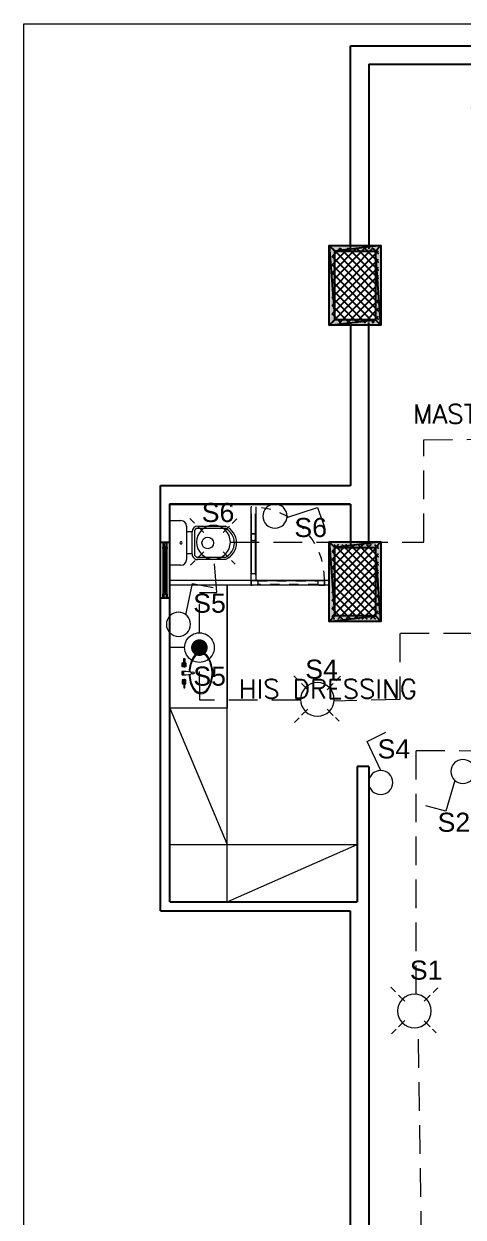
# Model space of a CAD drawing. Header units: inches. Extents: x 14 to 158, y 51 to 94.
# Drawn here: x 14.02 to 18.62, y 80.53 to 93.03 of the extents above; entities that cross this region are included whole.
import ezdxf

# ---------------------------------------------------------------- set-up
doc = ezdxf.new("R2010")
doc.units = ezdxf.units.IN
doc.header["$LTSCALE"] = 0.6
doc.header["$MEASUREMENT"] = 0
doc.linetypes.add('1st BASE_WTV$0$HIDDEN2', pattern=[0.1875, 0.125, -0.0625])
doc.linetypes.add('DASHED', pattern=[0.75, 0.5, -0.25])
doc.layers.get('0').update_dxf_attribs({"color": 253, "lineweight": 0})
for name, color, linetype, lineweight in [('1st BASE_WTV$0$A-DOOR', 253, 'Continuous', 0), ('1st BASE_WTV$0$A-DOOR-JAMB', 253, 'Continuous', 0), ('1st BASE_WTV$0$A-DOOR-OVHD', 253, '1st BASE_WTV$0$HIDDEN2', 0), ('1st BASE_WTV$0$A-DOOR-SWNG', 253, '1st BASE_WTV$0$HIDDEN2', 0), ('fur', 253, 'Continuous', 0), ('K Furniture', 253, 'Continuous', 0), ('LIGHT', 6, 'Continuous', 0), ('LIGHT-1', 3, 'Continuous', 0), ('Muebles', 253, 'Continuous', 0), ('text', 3, 'Continuous', 0), ('wiring1', 3, 'DASHED', 0)]:
    doc.layers.add(name, color=color, linetype=linetype, lineweight=lineweight)
doc.styles.add('SIMPLEX', font='SIMPLEX.SHX')
doc.styles.get("Standard").update_dxf_attribs({"font": 'arial.ttf'})

# ---------------------------------------------------------------- blocks, each defined once
blk = doc.blocks.new('A$C399A65E2')
at = {"layer": 'Muebles', "linetype": 'Continuous'}
for p, q in [((0.063, 0.018), (0.063, 0.027)), ((0.063, 0.027), (0.152, 0.027)), ((0.152, 0.018), (0.063, 0.018)), ((0.106, 0.027), (0.106, 0.04)), ((0.106, 0.04), (0.149, 0.04)), ((0.106, 0), (0.106, 0.018)), ((0.149, 0), (0.106, 0)), ((0.113, 0.027), (0.113, 0.034)), ((0.113, 0.034), (0.141, 0.034)), ((0.113, 0.008), (0.113, 0.018)), ((0.141, 0.008), (0.113, 0.008)), ((0.141, 0.034), (0.141, 0.027)), ((0.141, 0.018), (0.141, 0.008)), ((0.149, 0.04), (0.149, 0.027)), ((0.149, 0.018), (0.149, 0)), ((0.152, 0.027), (0.152, 0.018)), ((0.195, 0.039), (0.201, 0.09)), ((0.195, 0), (0.195, 0.039)), ((0.224, 0.018), (0.204, 0.018)), ((0.204, 0.018), (0.204, 0.006)), ((0.204, 0.006), (0.224, 0.006)), ((0.224, 0.006), (0.224, 0.018)), ((0.231, 0.04), (0.225, 0.091)), ((0.231, 0.001), (0.231, 0.04)), ((0.37, 0.027), (0.28, 0.027)), ((0.28, 0.027), (0.28, 0.018)), ((0.28, 0.018), (0.37, 0.018)), ((0.327, 0.04), (0.284, 0.04)), ((0.284, 0.04), (0.284, 0.027)), ((0.284, 0.018), (0.284, 0)), ((0.284, 0), (0.327, 0)), ((0.319, 0.034), (0.291, 0.034)), ((0.291, 0.034), (0.291, 0.027)), ((0.291, 0.018), (0.291, 0.008)), ((0.291, 0.008), (0.319, 0.008)), ((0.319, 0.027), (0.319, 0.034)), ((0.319, 0.008), (0.319, 0.018)), ((0.327, 0.027), (0.327, 0.04)), ((0.327, 0), (0.327, 0.018)), ((0.37, 0.018), (0.37, 0.027))]:
    blk.add_line(p, q, dxfattribs=at)
blk.add_circle((0.213, 0.114), 0.0126, dxfattribs=at)
for centre, radius, start, end in [((0.09, 0.196), 0.09, 120.5339, 239.4661), ((0.097, 0.196), 0.0848, 120.5339, 239.4661), ((0.215, -0.016), 0.336, 59.4662, 120.5338), ((0.215, -0.004), 0.317, 59.4662, 120.5338), ((0.333, 0.196), 0.0848, 300.5339, 59.4661), ((0.34, 0.196), 0.09, 300.5339, 59.4661), ((0.215, 0.408), 0.336, 239.4662, 267.2537), ((0.215, 0.396), 0.317, 239.4662, 267.2472), ((0.212, 0.037), 0.0405, 245.0514, 298.8984), ((0.214, 0.081), 0.0156, 42.4851, 143.5402), ((0.215, 0.396), 0.317, 272.0978, 300.5338), ((0.215, 0.408), 0.336, 272.1288, 300.5338)]:
    blk.add_arc(centre, radius, start, end, dxfattribs=at)
blk = doc.blocks.new('A$C66D173D2')
at = {"layer": 'K Furniture'}
for p, q in [((0.058, 0.583), (0.058, 0.292)), ((0.082, 0.292), (0.082, 0.579)), ((0.385, 0.579), (0.385, 0.292)), ((0.408, 0.292), (0.408, 0.583)), ((0.35, 0.257), (0.117, 0.257)), ((0.408, 0.175), (0.058, 0.175)), ((0.117, 0.233), (0.117, 0.175)), ((0.117, 0.233), (0.35, 0.233)), ((0.35, 0.233), (0.35, 0.175)), ((0, 0.117), (0, 0)), ((0.467, 0), (0, 0)), ((0.467, 0), (0.467, 0.117))]:
    blk.add_line(p, q, dxfattribs=at)
at = {"layer": 'K Furniture', "extrusion": (0, 0, -1)}
for centre, major_axis, start_param, end_param in [((0.233, 0.51), (0.134, 0.134), 4.321782, 6.673792), ((0.233, 0.51), (-0.118, 0.118), 5.919765, 8.217402), ((0.232, 0.397), (-0.0429, 0.0429), 0.785398, 7.068583), ((0.117, 0.292), (0.0412, 0.0412), 2.356194, 3.926991), ((0.117, 0.292), (0.0247, 0.0247), 2.356194, 3.926991), ((0.35, 0.292), (0.0412, 0.0412), 0.785398, 2.356194), ((0.35, 0.292), (0.0247, 0.0247), 0.785398, 2.356194), ((0.058, 0.117), (0.0412, 0.0412), 3.926991, 5.497787), ((0.233, 0.117), (-0.00825, 0.00825), 5.497786, 8.639381), ((0.408, 0.117), (0.0412, 0.0412), -0.785398, 0.785398), ((0.233, 0.117), (0.00825, 0.00825), 0.785397, 3.926992)]:
    blk.add_ellipse(centre, major_axis=major_axis, ratio=1, start_param=start_param, end_param=end_param, dxfattribs=at)
blk = doc.blocks.new('DCFVFD')
at = {"layer": 'fur'}
for points in [[(262.977, -27.973), (262.977, -27.973), (262.976, -27.972), (262.975, -27.972), (262.974, -27.971), (262.971, -27.969), (262.969, -27.967), (262.965, -27.964), (262.96, -27.961), (262.954, -27.957), (262.947, -27.952), (262.94, -27.946), (262.932, -27.941), (262.923, -27.935), (262.915, -27.928), (262.906, -27.922), (262.897, -27.916), (262.889, -27.91), (262.881, -27.904), (262.873, -27.898), (262.865, -27.893), (262.858, -27.888), (262.851, -27.883), (262.844, -27.878), (262.838, -27.873), (262.832, -27.869), (262.826, -27.864), (262.82, -27.86), (262.814, -27.856), (262.809, -27.853), (262.804, -27.849), (262.799, -27.846), (262.795, -27.842), (262.791, -27.839), (262.786, -27.836), (262.782, -27.834), (262.779, -27.831), (262.775, -27.828), (262.772, -27.826), (262.769, -27.824), (262.766, -27.822), (262.763, -27.82), (262.76, -27.818), (262.758, -27.816), (262.756, -27.814), (262.753, -27.813), (262.751, -27.811), (262.749, -27.81), (262.748, -27.809), (262.746, -27.807), (262.745, -27.806), (262.743, -27.805), (262.742, -27.804), (262.741, -27.804), (262.74, -27.803), (262.739, -27.802), (262.738, -27.802), (262.737, -27.801), (262.736, -27.8), (262.736, -27.8), (262.735, -27.8), (262.735, -27.799), (262.734, -27.799), (262.734, -27.799), (262.734, -27.798), (262.733, -27.798), (262.733, -27.798), (262.733, -27.798), (262.733, -27.798), (262.732, -27.798), (262.732, -27.797), (262.732, -27.797), (262.731, -27.797), (262.731, -27.797), (262.731, -27.796), (262.73, -27.796), (262.73, -27.796), (262.729, -27.796), (262.729, -27.795), (262.728, -27.795), (262.728, -27.795), (262.728, -27.795), (262.727, -27.795), (262.727, -27.794), (262.727, -27.794), (262.727, -27.794), (262.727, -27.794), (262.727, -27.794), (262.727, -27.794), (262.727, -27.794), (262.727, -27.794), (262.726, -27.794), (262.726, -27.794), (262.726, -27.794), (262.726, -27.794), (262.726, -27.794), (262.725, -27.794), (262.725, -27.794), (262.725, -27.794), (262.724, -27.795), (262.723, -27.795), (262.723, -27.795), (262.722, -27.795), (262.721, -27.796), (262.719, -27.796), (262.718, -27.797), (262.717, -27.797), (262.715, -27.798), (262.713, -27.799), (262.711, -27.801), (262.708, -27.802), (262.706, -27.804), (262.703, -27.806), (262.699, -27.808), (262.695, -27.81), (262.691, -27.813), (262.687, -27.816), (262.683, -27.819), (262.679, -27.822), (262.674, -27.825), (262.67, -27.828), (262.666, -27.831), (262.662, -27.834), (262.658, -27.837), (262.654, -27.841), (262.651, -27.844), (262.646, -27.848), (262.642, -27.853), (262.638, -27.857), (262.633, -27.862), (262.627, -27.868), (262.622, -27.875), (262.615, -27.883), (262.608, -27.892), (262.6, -27.903), (262.59, -27.916), (262.58, -27.93)], [(263.048, -27.926), (263.048, -27.924), (263.047, -27.923), (263.046, -27.921), (263.046, -27.919), (263.045, -27.918), (263.044, -27.916), (263.043, -27.913), (263.042, -27.911), (263.04, -27.908), (263.039, -27.905), (263.037, -27.902), (263.036, -27.898), (263.034, -27.894), (263.032, -27.89), (263.029, -27.886), (263.027, -27.882), (263.024, -27.877), (263.021, -27.873), (263.018, -27.868), (263.015, -27.863), (263.012, -27.859), (263.008, -27.854), (263.005, -27.85), (263.002, -27.845), (262.998, -27.841), (262.995, -27.837), (262.991, -27.833), (262.987, -27.83), (262.984, -27.826), (262.98, -27.822), (262.976, -27.819), (262.971, -27.815), (262.966, -27.811), (262.961, -27.807), (262.956, -27.804), (262.951, -27.8), (262.945, -27.796), (262.94, -27.793), (262.935, -27.789), (262.929, -27.786), (262.924, -27.783), (262.918, -27.78), (262.913, -27.777), (262.908, -27.774), (262.903, -27.772), (262.897, -27.77), (262.892, -27.768), (262.887, -27.766), (262.881, -27.764), (262.876, -27.762), (262.87, -27.761), (262.865, -27.759), (262.859, -27.758), (262.853, -27.757), (262.847, -27.756), (262.841, -27.755), (262.835, -27.754), (262.829, -27.753), (262.823, -27.753), (262.817, -27.752), (262.811, -27.752), (262.805, -27.752), (262.8, -27.752), (262.794, -27.752), (262.79, -27.752), (262.785, -27.752), (262.781, -27.752), (262.778, -27.752), (262.774, -27.752), (262.771, -27.752), (262.768, -27.753), (262.765, -27.753), (262.763, -27.753), (262.76, -27.754), (262.758, -27.754), (262.756, -27.754), (262.754, -27.755), (262.752, -27.755), (262.75, -27.756), (262.748, -27.756), (262.747, -27.757), (262.745, -27.757), (262.743, -27.758), (262.742, -27.759), (262.74, -27.759), (262.739, -27.76), (262.737, -27.761), (262.736, -27.761), (262.735, -27.762), (262.734, -27.763), (262.733, -27.763), (262.732, -27.764), (262.731, -27.765), (262.73, -27.766), (262.729, -27.766), (262.728, -27.767), (262.728, -27.768), (262.727, -27.769), (262.726, -27.77), (262.726, -27.771), (262.725, -27.771), (262.725, -27.772), (262.724, -27.773), (262.724, -27.774), (262.723, -27.775), (262.723, -27.776), (262.723, -27.777), (262.722, -27.777), (262.722, -27.778), (262.722, -27.779), (262.722, -27.78), (262.721, -27.781), (262.721, -27.782), (262.721, -27.783), (262.721, -27.784), (262.721, -27.785), (262.721, -27.786), (262.721, -27.787), (262.721, -27.788), (262.721, -27.789), (262.721, -27.789), (262.721, -27.79), (262.722, -27.791), (262.722, -27.791), (262.722, -27.792), (262.722, -27.792), (262.722, -27.793), (262.723, -27.793), (262.723, -27.793), (262.723, -27.794), (262.723, -27.794), (262.723, -27.794), (262.723, -27.794), (262.723, -27.794), (262.723, -27.795), (262.724, -27.795)], [(262.996, -27.961), (262.748, -27.781)], [(262.752, -28.291), (262.752, -28.29), (262.751, -28.29), (262.75, -28.289), (262.748, -28.288), (262.746, -28.287), (262.743, -28.285), (262.74, -28.282), (262.735, -28.279), (262.729, -28.275), (262.722, -28.27), (262.714, -28.264), (262.706, -28.259), (262.698, -28.253), (262.689, -28.246), (262.68, -28.24), (262.671, -28.234), (262.663, -28.228), (262.655, -28.222), (262.647, -28.217), (262.639, -28.212), (262.632, -28.206), (262.625, -28.201), (262.618, -28.197), (262.611, -28.192), (262.605, -28.188), (262.599, -28.184), (262.593, -28.18), (262.588, -28.176), (262.583, -28.172), (262.578, -28.168), (262.573, -28.165), (262.568, -28.162), (262.564, -28.159), (262.56, -28.156), (262.556, -28.153), (262.552, -28.15), (262.549, -28.148), (262.545, -28.146), (262.542, -28.143), (262.539, -28.141), (262.536, -28.139), (262.533, -28.137), (262.531, -28.136), (262.529, -28.134), (262.526, -28.133), (262.524, -28.131), (262.523, -28.13), (262.521, -28.129), (262.519, -28.127), (262.518, -28.126), (262.516, -28.125), (262.515, -28.124), (262.514, -28.124), (262.513, -28.123), (262.512, -28.122), (262.511, -28.122), (262.51, -28.121), (262.509, -28.121), (262.509, -28.12), (262.508, -28.12), (262.508, -28.119), (262.507, -28.119), (262.507, -28.119), (262.507, -28.119), (262.506, -28.118), (262.506, -28.118), (262.506, -28.118), (262.506, -28.118), (262.505, -28.118), (262.505, -28.118), (262.505, -28.117), (262.505, -28.117), (262.504, -28.117), (262.504, -28.116), (262.503, -28.116), (262.503, -28.116), (262.502, -28.115), (262.502, -28.115), (262.502, -28.115), (262.501, -28.114), (262.501, -28.114), (262.501, -28.114), (262.501, -28.114), (262.501, -28.114), (262.5, -28.114), (262.5, -28.114), (262.5, -28.114), (262.5, -28.114), (262.5, -28.113), (262.5, -28.113), (262.5, -28.113), (262.5, -28.113), (262.5, -28.113), (262.5, -28.113), (262.5, -28.113), (262.5, -28.112), (262.5, -28.112), (262.5, -28.111), (262.5, -28.111), (262.5, -28.11), (262.5, -28.109), (262.5, -28.108), (262.5, -28.107), (262.5, -28.106), (262.5, -28.105), (262.5, -28.103), (262.5, -28.101), (262.501, -28.099), (262.501, -28.096), (262.502, -28.094), (262.502, -28.091), (262.503, -28.087), (262.504, -28.083), (262.505, -28.079), (262.506, -28.074), (262.508, -28.069), (262.509, -28.064), (262.51, -28.059), (262.512, -28.054), (262.513, -28.049), (262.515, -28.044), (262.517, -28.039), (262.518, -28.035), (262.52, -28.03), (262.522, -28.025), (262.525, -28.02), (262.527, -28.014), (262.53, -28.009), (262.534, -28.002), (262.537, -27.995), (262.542, -27.988), (262.547, -27.979), (262.553, -27.969), (262.561, -27.957), (262.57, -27.945), (262.58, -27.93)], [(263.051, -27.983), (263.05, -28.006), (263.049, -28.026), (263.047, -28.042), (263.046, -28.055), (263.044, -28.066), (263.042, -28.075), (263.04, -28.083), (263.038, -28.09), (263.036, -28.096), (263.035, -28.102), (263.033, -28.108), (263.031, -28.113), (263.029, -28.118), (263.027, -28.123), (263.026, -28.127), (263.024, -28.131), (263.022, -28.135), (263.021, -28.138), (263.019, -28.142), (263.018, -28.145), (263.017, -28.148), (263.015, -28.151), (263.014, -28.154), (263.012, -28.157), (263.01, -28.161), (263.009, -28.164), (263.007, -28.168), (263.005, -28.171), (263.003, -28.175), (263.001, -28.179), (262.998, -28.183), (262.996, -28.186), (262.994, -28.19), (262.992, -28.194), (262.989, -28.197), (262.987, -28.201), (262.984, -28.205), (262.982, -28.209), (262.979, -28.213), (262.976, -28.217), (262.973, -28.221), (262.97, -28.225), (262.966, -28.229), (262.963, -28.233), (262.959, -28.238), (262.955, -28.242), (262.951, -28.247), (262.947, -28.251), (262.943, -28.256), (262.939, -28.26), (262.934, -28.265), (262.93, -28.269), (262.925, -28.274), (262.921, -28.278), (262.916, -28.282), (262.912, -28.286), (262.907, -28.29), (262.903, -28.294), (262.898, -28.298), (262.893, -28.302), (262.888, -28.305), (262.883, -28.309), (262.877, -28.313), (262.87, -28.318), (262.863, -28.322), (262.855, -28.327), (262.846, -28.332), (262.836, -28.337), (262.825, -28.342), (262.813, -28.347), (262.8, -28.352), (262.785, -28.357)], [(262.994, -28.223), (263.004, -28.208), (263.014, -28.194), (263.021, -28.182), (263.028, -28.17), (263.033, -28.16), (263.037, -28.15), (263.041, -28.141), (263.044, -28.133), (263.047, -28.124), (263.05, -28.116), (263.052, -28.107), (263.055, -28.099), (263.057, -28.091), (263.059, -28.083), (263.061, -28.075), (263.062, -28.067), (263.063, -28.059), (263.065, -28.051), (263.065, -28.044), (263.066, -28.036), (263.067, -28.028), (263.067, -28.021), (263.067, -28.013), (263.067, -28.006), (263.067, -27.999), (263.066, -27.992), (263.066, -27.985), (263.065, -27.978), (263.064, -27.972), (263.063, -27.966), (263.062, -27.96), (263.061, -27.955), (263.06, -27.95), (263.059, -27.946), (263.057, -27.942), (263.056, -27.938), (263.054, -27.935), (263.053, -27.932), (263.052, -27.93), (263.05, -27.928), (263.049, -27.926), (263.048, -27.925), (263.047, -27.924), (263.046, -27.923), (263.045, -27.923), (263.044, -27.922), (263.043, -27.922), (263.041, -27.922), (263.04, -27.923), (263.039, -27.923), (263.038, -27.924), (263.037, -27.924), (263.036, -27.926), (263.035, -27.927), (263.034, -27.929), (263.033, -27.931), (263.032, -27.934), (263.031, -27.937), (263.031, -27.941), (263.03, -27.944), (263.029, -27.948), (263.028, -27.952), (263.027, -27.956), (263.027, -27.96), (263.026, -27.963), (263.025, -27.967), (263.024, -27.97), (263.023, -27.973), (263.023, -27.975), (263.022, -27.978), (263.021, -27.98), (263.02, -27.982), (263.019, -27.983), (263.019, -27.984), (263.018, -27.985), (263.017, -27.986), (263.016, -27.986), (263.015, -27.986), (263.014, -27.986), (263.013, -27.986), (263.011, -27.986), (263.01, -27.985), (263.008, -27.985), (263.007, -27.984), (263.005, -27.984), (263.003, -27.983), (263.001, -27.982), (262.999, -27.981), (262.997, -27.98), (262.996, -27.979), (262.994, -27.978), (262.992, -27.978), (262.99, -27.977), (262.988, -27.976), (262.987, -27.975), (262.985, -27.975), (262.983, -27.974), (262.982, -27.974), (262.98, -27.973), (262.979, -27.973), (262.977, -27.973), (262.976, -27.973), (262.975, -27.973), (262.974, -27.974), (262.973, -27.974), (262.971, -27.975), (262.97, -27.976), (262.969, -27.977), (262.968, -27.978), (262.966, -27.98), (262.964, -27.983), (262.962, -27.986), (262.96, -27.989), (262.958, -27.994), (262.955, -27.999), (262.952, -28.004), (262.948, -28.01), (262.945, -28.017), (262.941, -28.024), (262.936, -28.031), (262.932, -28.039), (262.926, -28.048), (262.92, -28.057), (262.913, -28.069), (262.905, -28.082), (262.895, -28.097), (262.883, -28.115), (262.869, -28.135)], [(262.731, -28.374), (262.729, -28.373), (262.727, -28.373), (262.726, -28.373), (262.724, -28.373), (262.722, -28.373), (262.72, -28.373), (262.717, -28.372), (262.714, -28.372), (262.711, -28.372), (262.708, -28.371), (262.704, -28.371), (262.701, -28.371), (262.696, -28.37), (262.692, -28.369), (262.687, -28.369), (262.682, -28.368), (262.677, -28.367), (262.672, -28.365), (262.666, -28.364), (262.661, -28.363), (262.655, -28.361), (262.65, -28.359), (262.645, -28.358), (262.639, -28.356), (262.634, -28.354), (262.63, -28.352), (262.625, -28.35), (262.62, -28.348), (262.615, -28.345), (262.611, -28.343), (262.606, -28.34), (262.601, -28.337), (262.596, -28.334), (262.59, -28.331), (262.585, -28.327), (262.58, -28.323), (262.574, -28.319), (262.569, -28.315), (262.564, -28.311), (262.559, -28.307), (262.554, -28.303), (262.55, -28.299), (262.546, -28.295), (262.541, -28.291), (262.537, -28.287), (262.534, -28.283), (262.53, -28.278), (262.526, -28.274), (262.523, -28.27), (262.519, -28.265), (262.516, -28.26), (262.513, -28.255), (262.51, -28.25), (262.507, -28.245), (262.504, -28.24), (262.501, -28.235), (262.498, -28.229), (262.496, -28.223), (262.493, -28.218), (262.491, -28.212), (262.488, -28.207), (262.486, -28.201), (262.484, -28.196), (262.482, -28.192), (262.481, -28.187), (262.479, -28.183), (262.478, -28.179), (262.477, -28.176), (262.476, -28.172), (262.475, -28.169), (262.475, -28.166), (262.474, -28.164), (262.474, -28.161), (262.473, -28.159), (262.473, -28.156), (262.472, -28.154), (262.472, -28.152), (262.472, -28.15), (262.472, -28.148), (262.472, -28.147), (262.472, -28.145), (262.472, -28.143), (262.472, -28.141), (262.472, -28.139), (262.472, -28.138), (262.472, -28.136), (262.472, -28.135), (262.472, -28.133), (262.472, -28.132), (262.473, -28.131), (262.473, -28.129), (262.473, -28.128), (262.474, -28.127), (262.474, -28.126), (262.475, -28.125), (262.475, -28.124), (262.476, -28.123), (262.476, -28.122), (262.477, -28.121), (262.478, -28.12), (262.478, -28.119), (262.479, -28.119), (262.48, -28.118), (262.48, -28.117), (262.481, -28.117), (262.482, -28.116), (262.482, -28.115), (262.483, -28.115), (262.484, -28.114), (262.484, -28.114), (262.485, -28.113), (262.486, -28.113), (262.487, -28.112), (262.488, -28.112), (262.489, -28.112), (262.49, -28.111), (262.49, -28.111), (262.491, -28.11), (262.492, -28.11), (262.493, -28.11), (262.494, -28.11), (262.495, -28.11), (262.495, -28.11), (262.496, -28.11), (262.496, -28.11), (262.497, -28.11), (262.497, -28.11), (262.498, -28.11), (262.498, -28.11), (262.499, -28.11), (262.499, -28.11), (262.499, -28.11), (262.499, -28.11), (262.499, -28.11), (262.5, -28.11), (262.5, -28.11)], [(262.747, -28.313), (262.495, -28.138)], [(262.994, -28.223), (262.983, -28.239), (262.973, -28.252), (262.963, -28.263), (262.955, -28.273), (262.947, -28.281), (262.939, -28.289), (262.932, -28.295), (262.925, -28.301), (262.918, -28.307), (262.911, -28.312), (262.904, -28.317), (262.897, -28.322), (262.89, -28.327), (262.883, -28.332), (262.876, -28.336), (262.869, -28.34), (262.862, -28.344), (262.855, -28.347), (262.848, -28.351), (262.841, -28.354), (262.834, -28.357), (262.827, -28.36), (262.82, -28.362), (262.813, -28.364), (262.806, -28.367), (262.799, -28.369), (262.792, -28.37), (262.786, -28.372), (262.78, -28.373), (262.774, -28.374), (262.768, -28.375), (262.762, -28.376), (262.757, -28.376), (262.753, -28.377), (262.749, -28.377), (262.745, -28.376), (262.742, -28.376), (262.739, -28.376), (262.736, -28.375), (262.734, -28.375), (262.732, -28.374), (262.73, -28.373), (262.729, -28.373), (262.728, -28.372), (262.727, -28.371), (262.726, -28.37), (262.726, -28.369), (262.725, -28.368), (262.725, -28.367), (262.725, -28.366), (262.725, -28.365), (262.726, -28.363), (262.727, -28.362), (262.728, -28.361), (262.729, -28.359), (262.731, -28.357), (262.733, -28.356), (262.736, -28.354), (262.739, -28.352), (262.742, -28.35), (262.746, -28.348), (262.749, -28.346), (262.752, -28.344), (262.756, -28.342), (262.759, -28.34), (262.762, -28.338), (262.765, -28.336), (262.767, -28.334), (262.769, -28.333), (262.771, -28.331), (262.773, -28.33), (262.774, -28.329), (262.775, -28.327), (262.776, -28.326), (262.777, -28.325), (262.777, -28.324), (262.777, -28.323), (262.777, -28.322), (262.777, -28.321), (262.776, -28.32), (262.775, -28.319), (262.774, -28.317), (262.773, -28.316), (262.772, -28.315), (262.771, -28.313), (262.77, -28.312), (262.768, -28.31), (262.767, -28.309), (262.765, -28.307), (262.764, -28.306), (262.762, -28.305), (262.761, -28.303), (262.76, -28.302), (262.758, -28.3), (262.757, -28.299), (262.756, -28.297), (262.755, -28.296), (262.754, -28.295), (262.753, -28.293), (262.753, -28.292), (262.752, -28.291), (262.752, -28.29), (262.752, -28.288), (262.751, -28.287), (262.751, -28.286), (262.752, -28.285), (262.752, -28.283), (262.753, -28.282), (262.754, -28.28), (262.755, -28.278), (262.757, -28.275), (262.759, -28.273), (262.762, -28.269), (262.765, -28.265), (262.769, -28.261), (262.773, -28.256), (262.777, -28.251), (262.782, -28.246), (262.788, -28.239), (262.793, -28.233), (262.799, -28.226), (262.806, -28.218), (262.813, -28.209), (262.821, -28.199), (262.831, -28.187), (262.842, -28.172), (262.854, -28.155), (262.869, -28.135)]]:
    blk.add_lwpolyline(points, dxfattribs=at)
blk = doc.blocks.new('JTE')
at = {"layer": '1st BASE_WTV$0$A-DOOR'}
blk.add_line((153.809, -57.085), (153.039, -57.085), dxfattribs=at)
at = {"layer": '1st BASE_WTV$0$A-DOOR-JAMB'}
for p, q in [((153.039, -57.085), (153.039, -57.036)), ((153.039, -57.036), (153.049, -57.036)), ((153.101, -57.036), (153.039, -57.036)), ((153.039, -57.036), (153.039, -57.085)), ((153.039, -57.085), (153.101, -57.085)), ((153.101, -57.042), (153.101, -57.036)), ((153.111, -57.042), (153.101, -57.042)), ((153.101, -57.085), (153.101, -57.079)), ((153.101, -57.079), (153.111, -57.079)), ((153.111, -57.079), (153.111, -57.042)), ((153.737, -57.079), (153.737, -57.042)), ((153.737, -57.042), (153.747, -57.042)), ((153.747, -57.079), (153.737, -57.079)), ((153.747, -57.042), (153.747, -57.036)), ((153.747, -57.036), (153.809, -57.036)), ((153.747, -57.085), (153.747, -57.079)), ((153.809, -57.085), (153.747, -57.085)), ((153.761, -57.854), (153.761, -57.085)), ((153.761, -57.085), (153.809, -57.085)), ((153.761, -57.146), (153.761, -57.085)), ((153.761, -57.085), (153.809, -57.085)), ((153.809, -57.036), (153.799, -57.036)), ((153.809, -57.085), (153.809, -57.036)), ((153.809, -57.036), (153.809, -57.085)), ((153.809, -57.085), (153.809, -57.854)), ((153.809, -57.085), (153.809, -57.146)), ((153.766, -57.146), (153.761, -57.146)), ((153.766, -57.157), (153.766, -57.146)), ((153.766, -57.782), (153.766, -57.154)), ((153.804, -57.157), (153.766, -57.157)), ((153.809, -57.146), (153.804, -57.146)), ((153.804, -57.146), (153.804, -57.157)), ((153.804, -57.154), (153.804, -57.782)), ((153.766, -57.512), (153.761, -57.512)), ((153.761, -57.512), (153.761, -57.574)), ((153.809, -57.574), (153.761, -57.574)), ((153.761, -57.574), (153.809, -57.574)), ((153.804, -57.502), (153.766, -57.502)), ((153.766, -57.502), (153.766, -57.512)), ((153.804, -57.512), (153.804, -57.502)), ((153.809, -57.512), (153.804, -57.512)), ((153.809, -57.574), (153.809, -57.512))]:
    blk.add_line(p, q, dxfattribs=at)
at = {"layer": '1st BASE_WTV$0$A-DOOR-OVHD'}
for p, q in [((153.039, -57.036), (153.809, -57.036)), ((153.039, -57.085), (153.039, -57.036)), ((153.809, -57.085), (153.039, -57.085)), ((153.809, -57.085), (153.039, -57.085)), ((153.111, -57.042), (153.74, -57.042)), ((153.74, -57.079), (153.111, -57.079)), ((153.809, -57.036), (153.809, -57.085))]:
    blk.add_line(p, q, dxfattribs=at)
at = {"layer": '1st BASE_WTV$0$A-DOOR-SWNG'}
blk.add_arc((153.809, -57.085), 0.77, 180, 270, dxfattribs=at)
blk = doc.blocks.new('Light-1')
at = {"layer": 'LIGHT', "color": 7}
for p, q in [((0, 0.1252), (0, 0.1565)), ((0, 0.0651), (0, 0.107)), ((0.0651, 0.0001), (0.107, 0.0002)), ((0.1279, 0.0002), (0.1592, 0.0003)), ((-0.1221, -0.0002), (-0.1471, -0.0002)), ((-0.0651, -0.0001), (-0.107, -0.0002)), ((0, -0.0651), (0, -0.107)), ((0, -0.1235), (0, -0.1547))]:
    blk.add_line(p, q, dxfattribs=at)
at = {"layer": 'LIGHT', "linetype": 'ByBlock'}
blk.add_circle((0, 0), 0.0803, dxfattribs=at)
blk = doc.blocks.new('Light-777')
at = {"layer": 'LIGHT'}
for p, q in [((0, 0.0861), (0, 0)), ((0.0758, 0.0001), (-0.0768, -0.0001))]:
    blk.add_line(p, q, dxfattribs=at)
for start_param, end_param in [(0.787324, 3.928917), (3.928917, 7.07051)]:
    blk.add_ellipse((-0.0002, 0.1721), major_axis=(0.0608, -0.0608), ratio=1, start_param=start_param, end_param=end_param, dxfattribs=at)
at = {"layer": 'LIGHT-1', "const_width": 0.0484}
blk.add_lwpolyline([(-0.0244, 0.1721, -1), (0.024, 0.1721, -1)], format="xyb", close=True, dxfattribs=at)
blk = doc.blocks.new('SW-1')
at = {"layer": 'LIGHT-1'}
for p, q in [((0.1105, 0.3518), (-0.0418, 0.4275)), ((0, 0.1148), (0.1105, 0.3518))]:
    blk.add_line(p, q, dxfattribs=at)
blk.add_circle((0, 0.0164), 0.0984, dxfattribs=at)

msp = doc.modelspace()

# ---------------------------------------------------------------- hatches: boundary and pattern name
h = msp.add_hatch(color=256)
h.paths.add_polyline_path([(17.705, 90.645), (17.76, 90.704), (17.278, 90.645)])
h.paths.add_polyline_path([(17.76, 90.704), (17.278, 90.645), (17.221, 90.704)])
h.paths.add_polyline_path([(17.278, 90.645), (17.221, 90.704), (17.278, 89.928)])
h.paths.add_polyline_path([(17.221, 90.704), (17.278, 89.928), (17.221, 89.871)])
h.paths.add_polyline_path([(17.278, 89.928), (17.221, 89.871), (17.705, 89.928)])
h.paths.add_polyline_path([(17.221, 89.871), (17.705, 89.928), (17.76, 89.871)])
h.paths.add_polyline_path([(17.705, 89.928), (17.76, 89.871), (17.705, 90.645)])
h.paths.add_polyline_path([(17.76, 89.871), (17.705, 90.645), (17.76, 90.704)])
h = msp.add_hatch(color=256)
h.paths.add_polyline_path([(17.705, 87.541), (17.76, 87.601), (17.278, 87.541)])
h.paths.add_polyline_path([(17.76, 87.601), (17.278, 87.541), (17.221, 87.601)])
h.paths.add_polyline_path([(17.278, 87.541), (17.221, 87.601), (17.278, 86.825)])
h.paths.add_polyline_path([(17.221, 87.601), (17.278, 86.825), (17.221, 86.768)])
h.paths.add_polyline_path([(17.278, 86.825), (17.221, 86.768), (17.705, 86.825)])
h.paths.add_polyline_path([(17.221, 86.768), (17.705, 86.825), (17.76, 86.768)])
h.paths.add_polyline_path([(17.705, 86.825), (17.76, 86.768), (17.705, 87.541)])
h.paths.add_polyline_path([(17.76, 86.768), (17.705, 87.541), (17.76, 87.601)])

# ---------------------------------------------------------------- linework, layer by layer
at = {"linetype": 'Continuous', "lineweight": -2}
for p, q in [((17.633, 85.247), (17.513, 85.247)), ((17.513, 85.247), (17.513, 83.831))]:
    msp.add_line(p, q, dxfattribs=at)
msp.add_lwpolyline([(14.023, 93.027), (46.543, 93.027), (46.543, 73.436), (14.023, 73.436)], close=True)
for points in [[(17.443, 90.673), (17.443, 92.798), (17.443, 92.798)], [(17.443, 90.673), (17.443, 92.798), (17.443, 92.798)], [(17.443, 92.798), (20.394, 92.798), (20.394, 92.798)], [(17.443, 92.798), (20.394, 92.798), (20.394, 92.798)], [(17.633, 92.605), (17.633, 90.673), (17.633, 90.673)], [(17.633, 92.605), (17.633, 90.673), (17.633, 90.673)], [(17.633, 92.605), (20.313, 92.605), (20.313, 92.605)], [(17.638, 92.605), (20.313, 92.605), (20.313, 92.605)], [(17.676, 90.677), (17.249, 90.245), (17.249, 90.245)], [(17.592, 90.677), (17.249, 90.333), (17.249, 90.333)], [(17.507, 90.677), (17.249, 90.419), (17.249, 90.419)], [(17.418, 90.677), (17.249, 90.503), (17.249, 90.503)], [(17.334, 90.677), (17.249, 90.589), (17.249, 90.589)], [(17.249, 90.677), (17.733, 90.189), (17.733, 90.189)], [(17.733, 90.645), (17.249, 90.161), (17.249, 90.161)], [(17.334, 90.677), (17.733, 90.277), (17.733, 90.277)], [(17.418, 90.677), (17.733, 90.362), (17.733, 90.362)], [(17.507, 90.677), (17.733, 90.446), (17.733, 90.446)], [(17.592, 90.677), (17.733, 90.532), (17.733, 90.532)], [(17.676, 90.677), (17.733, 90.62), (17.733, 90.62)], [(17.249, 90.589), (17.733, 90.104), (17.733, 90.104)], [(17.733, 90.56), (17.249, 90.077), (17.249, 90.077)], [(17.249, 90.503), (17.733, 90.02), (17.733, 90.02)], [(17.733, 90.475), (17.249, 89.989), (17.249, 89.989)], [(17.249, 90.419), (17.733, 89.932), (17.733, 89.932)], [(17.733, 90.39), (17.249, 89.903), (17.249, 89.903)], [(17.249, 90.333), (17.683, 89.9), (17.683, 89.9)], [(17.249, 90.245), (17.595, 89.9), (17.595, 89.9)], [(17.733, 90.302), (17.33, 89.9), (17.33, 89.9)], [(17.249, 90.161), (17.511, 89.9), (17.511, 89.9)], [(17.733, 90.218), (17.416, 89.9), (17.416, 89.9)], [(17.733, 90.133), (17.5, 89.9), (17.5, 89.9)], [(17.249, 90.077), (17.425, 89.9), (17.425, 89.9)], [(17.249, 89.989), (17.337, 89.9), (17.337, 89.9)], [(17.733, 90.045), (17.588, 89.9), (17.588, 89.9)], [(17.249, 89.903), (17.253, 89.9), (17.253, 89.9)], [(17.443, 89.9), (17.443, 88.192), (17.443, 88.192)], [(17.443, 89.9), (17.443, 88.192), (17.443, 88.192)], [(17.633, 87.574), (17.633, 89.9), (17.633, 89.9)], [(17.633, 87.574), (17.633, 89.9), (17.633, 89.9)], [(17.733, 89.96), (17.672, 89.9), (17.672, 89.9)], [(15.452, 88.192), (17.44, 88.192), (17.44, 88.192)], [(15.452, 83.736), (15.452, 88.192), (15.452, 88.192)], [(15.551, 86.556), (15.551, 88), (15.551, 88)], [(15.551, 86.796), (15.551, 88), (15.551, 88)], [(17.44, 87.997), (15.551, 87.997), (17.443, 87.997)], [(15.551, 87.213), (15.551, 87.997), (15.551, 87.997)], [(15.551, 85.861), (15.551, 87.997), (15.551, 87.997)], [(17.443, 87.997), (17.443, 87.574), (17.443, 87.574)], [(15.551, 87.594), (15.452, 87.594), (15.452, 87.594)], [(15.452, 87.012), (15.452, 87.594), (15.452, 87.594)], [(15.483, 87.594), (15.483, 87.544), (15.519, 87.544), (15.519, 87.594)], [(15.519, 87.594), (15.483, 87.594), (15.483, 87.594)], [(15.483, 87.531), (15.483, 87.076), (15.483, 87.076)], [(15.501, 87.544), (15.501, 87.058), (15.501, 87.058)], [(15.506, 87.544), (15.506, 87.058), (15.506, 87.058)], [(15.519, 87.076), (15.519, 87.531), (15.519, 87.531)], [(15.551, 87.012), (15.551, 87.594), (15.551, 87.594)], [(17.658, 87.574), (17.249, 87.16), (17.249, 87.16)], [(17.574, 87.574), (17.249, 87.248), (17.249, 87.248)], [(17.489, 87.574), (17.249, 87.333), (17.249, 87.333)], [(17.4, 87.574), (17.249, 87.418), (17.249, 87.418)], [(17.316, 87.574), (17.249, 87.502), (17.249, 87.502)], [(17.733, 87.559), (17.249, 87.076), (17.249, 87.076)], [(17.249, 87.502), (17.733, 87.019), (17.733, 87.019)], [(17.267, 87.574), (17.733, 87.104), (17.733, 87.104)], [(17.352, 87.574), (17.733, 87.192), (17.733, 87.192)], [(17.436, 87.574), (17.733, 87.276), (17.733, 87.276)], [(17.524, 87.574), (17.733, 87.361), (17.733, 87.361)], [(17.609, 87.574), (17.733, 87.446), (17.733, 87.446)], [(17.694, 87.574), (17.733, 87.534), (17.733, 87.534)], [(17.733, 87.475), (17.249, 86.991), (17.249, 86.991)], [(17.249, 87.418), (17.733, 86.934), (17.733, 86.934)], [(17.733, 87.389), (17.249, 86.906), (17.249, 86.906)], [(17.249, 87.333), (17.733, 86.85), (17.733, 86.85)], [(17.733, 87.305), (17.249, 86.818), (17.249, 86.818)], [(17.249, 87.248), (17.701, 86.796), (17.701, 86.796)], [(17.249, 87.16), (17.613, 86.796), (17.613, 86.796)], [(17.733, 87.217), (17.312, 86.796), (17.312, 86.796)], [(17.733, 87.133), (17.398, 86.796), (17.398, 86.796)], [(15.551, 87.012), (15.452, 87.012), (15.452, 87.012)], [(15.483, 87.012), (15.483, 87.058), (15.519, 87.058), (15.519, 87.012)], [(15.519, 87.012), (15.483, 87.012), (15.483, 87.012)], [(17.249, 87.076), (17.529, 86.796), (17.529, 86.796)], [(17.249, 86.991), (17.443, 86.796), (17.443, 86.796)], [(17.733, 87.047), (17.482, 86.796), (17.482, 86.796)], [(17.249, 86.902), (17.355, 86.796), (17.355, 86.796)], [(17.733, 86.959), (17.57, 86.796), (17.57, 86.796)], [(17.733, 86.875), (17.655, 86.796), (17.655, 86.796)], [(17.249, 86.818), (17.271, 86.796), (17.271, 86.796)], [(15.452, 83.831), (15.452, 86.214), (15.452, 86.214)], [(15.551, 83.831), (15.551, 86.214), (15.551, 86.214)], [(17.633, 85.247), (17.633, 78.5), (17.633, 78.5)], [(15.551, 83.831), (15.551, 84.026), (15.551, 84.026)], [(15.452, 83.736), (17.44, 83.736), (17.44, 83.736)], [(15.551, 83.831), (17.513, 83.831)], [(17.44, 83.736), (17.44, 78.402), (17.44, 78.402)]]:
    msp.add_lwpolyline(points, dxfattribs=at)
for points in [[(17.76, 90.704), (17.278, 90.645), (17.221, 90.704)], [(17.278, 90.645), (17.221, 90.704), (17.278, 89.928)], [(17.221, 90.704), (17.278, 89.928), (17.221, 89.871)], [(17.705, 90.645), (17.76, 90.704), (17.278, 90.645)], [(17.76, 89.871), (17.705, 90.645), (17.76, 90.704)], [(17.705, 89.928), (17.76, 89.871), (17.705, 90.645)], [(17.278, 89.928), (17.221, 89.871), (17.705, 89.928)], [(17.221, 89.871), (17.705, 89.928), (17.76, 89.871)], [(15.501, 87.544), (15.501, 87.531), (15.483, 87.531), (15.483, 87.544)], [(15.488, 87.549), (15.515, 87.549), (15.515, 87.591), (15.488, 87.591)], [(15.499, 87.535), (15.499, 87.544), (15.488, 87.544), (15.488, 87.535)], [(15.506, 87.544), (15.519, 87.544), (15.519, 87.535), (15.506, 87.535)], [(15.506, 87.544), (15.519, 87.544), (15.519, 87.531), (15.506, 87.531)], [(17.76, 87.601), (17.278, 87.541), (17.221, 87.601)], [(17.278, 87.541), (17.221, 87.601), (17.278, 86.825)], [(17.221, 87.601), (17.278, 86.825), (17.221, 86.768)], [(17.705, 87.541), (17.76, 87.601), (17.278, 87.541)], [(17.76, 86.768), (17.705, 87.541), (17.76, 87.601)], [(17.705, 86.825), (17.76, 86.768), (17.705, 87.541)], [(15.501, 87.062), (15.501, 87.076), (15.483, 87.076), (15.483, 87.062)], [(15.499, 87.071), (15.499, 87.062), (15.488, 87.062), (15.488, 87.071)], [(15.488, 87.055), (15.515, 87.055), (15.515, 87.015), (15.488, 87.015)], [(15.506, 87.062), (15.519, 87.062), (15.519, 87.076), (15.506, 87.076)], [(15.506, 87.062), (15.519, 87.062), (15.519, 87.071), (15.506, 87.071)], [(17.278, 86.825), (17.221, 86.768), (17.705, 86.825)], [(17.221, 86.768), (17.705, 86.825), (17.76, 86.768)]]:
    msp.add_lwpolyline(points, close=True, dxfattribs=at)
at = {"layer": 'fur'}
for p, q in [((17.216, 87.149), (15.546, 87.149)), ((17.221, 87.197), (15.551, 87.197)), ((16.151, 87.149), (16.151, 85.861)), ((16.151, 85.861), (15.551, 85.861)), ((15.551, 85.861), (16.151, 84.431)), ((16.151, 83.831), (17.513, 84.431)), ((17.233, 84.431), (17.513, 84.431))]:
    msp.add_line(p, q, dxfattribs=at)
for points in [[(16.151, 83.831), (16.151, 87.149)], [(15.551, 84.431), (17.233, 84.431)]]:
    msp.add_lwpolyline(points, dxfattribs=at)
at = {"layer": 'wiring1', "linetype": 'DASHED'}
for p, q in [((18.209, 88.67), (21.084, 88.7)), ((18.209, 87.599), (18.209, 88.67)), ((16.185, 87.599), (18.209, 87.599)), ((16.043, 87.072), (16.015, 87.416)), ((15.861, 86.648), (15.861, 87.072)), ((15.861, 87.072), (16.043, 87.072)), ((20.515, 86.64), (17.958, 86.64)), ((17.958, 86.64), (17.958, 85.951)), ((15.864, 85.944), (15.86, 86.339)), ((16.919, 85.944), (15.864, 85.944)), ((17.958, 85.951), (17.272, 85.934)), ((18.129, 82.864), (18.129, 85.416)), ((18.129, 85.416), (19.739, 85.412)), ((18.201, 79.392), (18.152, 82.516))]:
    msp.add_line(p, q, dxfattribs=at)

# ---------------------------------------------------------------- block references
at = {"xscale": 1.199999999999988, "yscale": 1.199999999999988, "zscale": 1.199999999999988, "rotation": 139.6706302748599}
msp.add_blockref('DCFVFD', (237.678, -137.575), dxfattribs=at)
at = {"lineweight": 0, "rotation": 180}
msp.add_blockref('JTE', (170.211, 30.113), dxfattribs=at)
at = {"xscale": -1, "rotation": 270}
msp.add_blockref('A$C66D173D2', (15.551, 87.358), dxfattribs=at)
at = {"layer": 'fur', "rotation": 270}
msp.add_blockref('A$C399A65E2', (15.68, 86.441), dxfattribs=at)
at = {"layer": 'LIGHT', "color": 1, "lineweight": 50, "xscale": -2.199779999999979, "yscale": 2.199779999999979, "zscale": 2.199779999999979, "rotation": 315}
for p in [(16.008, 87.598), (17.096, 85.951), (18.112, 82.688)]:
    msp.add_blockref('Light-1', p, dxfattribs=at)
at = {"layer": 'LIGHT-1', "color": 1, "lineweight": 50, "xscale": -1.28320499999998, "yscale": 1.28320499999998, "zscale": 1.28320499999998}
for p, rotation in [((16.631, 87.873), 263.3374685415609), ((15.629, 86.721), 322.7041114201444), ((18.633, 85.212), 138.6772872891573)]:
    msp.add_blockref('SW-1', p, dxfattribs=dict(at, rotation=rotation))
at = {"layer": 'LIGHT-1', "xscale": -1.8, "yscale": 1.8, "zscale": 1.8, "rotation": 270}
msp.add_blockref('Light-777', (15.551, 86.494), dxfattribs=at)
at = {"layer": 'LIGHT-1', "color": 1, "lineweight": 50, "xscale": -1.28320499999998, "yscale": 1.28320499999998, "zscale": 1.28320499999998}
msp.add_blockref('SW-1', (17.759, 85.06), dxfattribs=at)

# ---------------------------------------------------------------- texts
at = {"style": 'SIMPLEX'}
for s, p in [('MASTER BEDROOMM', (18.095, 88.84)), ('HIS DRESSING', (16.271, 85.961))]:
    msp.add_text(s, height=0.2, dxfattribs=at).set_placement(p)
at = {"layer": 'text', "linetype": 'DASHED', "char_height": 0.2, "attachment_point": 1}
for s, insert in [('S6', (15.885, 88.009)), ('S6', (16.855, 87.852)), ('S5', (15.796, 87.059)), ('S4', (16.969, 86.368)), ('S5', (15.797, 86.295)), ('S4', (17.726, 85.533)), ('S2', (18.354, 84.765)), ('S1', (18.064, 83.216))]:
    msp.add_mtext_dynamic_manual_height_columns(s, width=0.08613, gutter_width=1, heights=[0], dxfattribs=dict(at, insert=insert))

doc.saveas('drawing.dxf')
